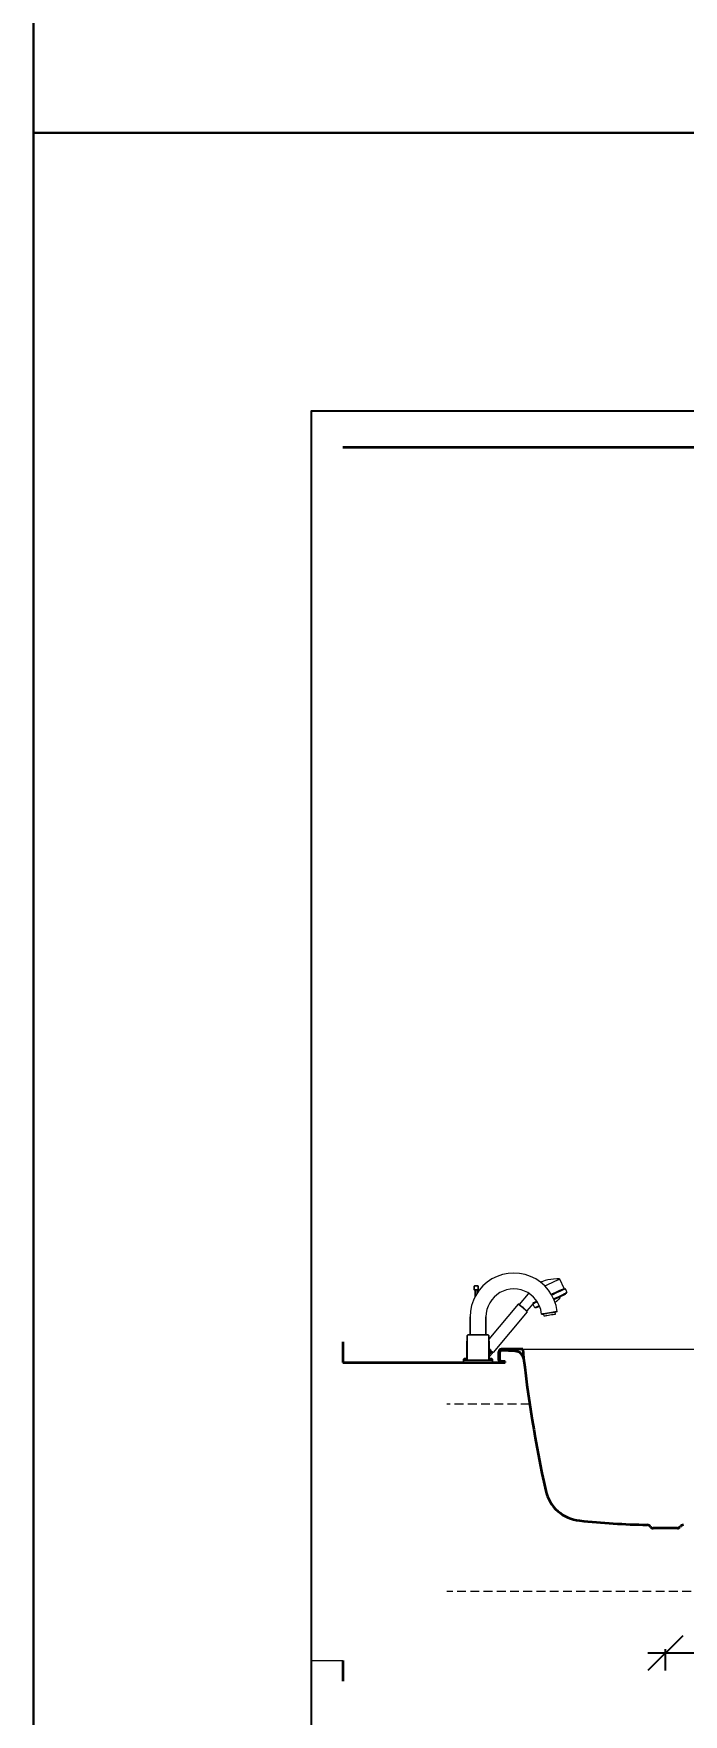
# Model space of a CAD drawing. Header units: millimetres. Extents: x -6165 to 15297, y -629 to 15029.
# Drawn here: x 11300 to 11767, y 4846 to 6055 of the extents above; entities that cross this region are included whole.
import ezdxf

# ---------------------------------------------------------------- set-up
doc = ezdxf.new("R2010")
doc.units = ezdxf.units.MM
doc.linetypes.add('ČÁRKOVANÁ2', pattern=[9.525, 6.35, -3.175])
for name, color, linetype, lineweight in [('3', 7, 'ČÁRKOVANÁ2', 0), ('dim', 4, 'Continuous', 0), ('equipments', 137, 'Continuous', 13), ('section', 5, 'Continuous', 35), ('windows', 4, 'Continuous', 13)]:
    doc.layers.add(name, color=color, linetype=linetype, lineweight=lineweight)
doc.styles.add('ARIAL', font='arial.ttf')
doc.dimstyles.new('25', dxfattribs={"dimtxt": 25, "dimasz": 25, "dimexe": 12.5, "dimexo": 25, "dimgap": 6.25, "dimtad": 1, "dimdec": 0, "dimdsep": 46, "dimlunit": 6, "dimtxsty": 'ARIAL', "dimblk": 'OBLIQUE', "dimcen": 25, "dimdle": 12.5, "dimclrd": 256, "dimclre": 256, "dimclrt": 2, "dimadec": 0, "dimazin": 0, "dimtfac": 1, "dimtdec": 0, "dimtmove": 0, "dimatfit": 1, "dimldrblk": 'DOTSMALL', "dimfxl": 1, "dimtvp": 1, "dimtolj": 1, "dimtzin": 0, "dimarcsym": 0})

# ---------------------------------------------------------------- blocks, each defined once
blk = doc.blocks.new('A$C1D1D38C3')
at = {"layer": 'equipments'}
for p, q in [((-138.5, 200.9), (-126.2, 207)), ((-126.2, 207), (-113.2, 211.4)), ((-113.2, 211.4), (-99.7, 214.1)), ((-99.7, 214.1), (-86, 215)), ((-86, 215), (-72.3, 214.1)), ((-72.3, 214.1), (-58.8, 211.4)), ((-58.8, 211.4), (-45.8, 207)), ((-45.8, 207), (-33.5, 200.9)), ((-213.2, 169.8), (-209.8, 177)), ((-213.2, 169.8), (-209.8, 177)), ((-213.2, 169.8), (-211.7, 167.9)), ((-213.2, 169.8), (-211.8, 168)), ((-213.2, 169.8), (-211.7, 167.9)), ((-213.2, 169.8), (-211.8, 168)), ((-212.2, 167.1), (-211.8, 168)), ((-212.2, 167.1), (-211.8, 168)), ((-212.2, 167.1), (-210.8, 166.5)), ((-212.2, 167.1), (-211.7, 165.8)), ((-212.2, 167.1), (-210.8, 166.5)), ((-211.7, 165.8), (-210.4, 165.2)), ((-210.8, 166.5), (-207.1, 164.8)), ((-210.4, 165.2), (-206.7, 163.5)), ((-209.9, 165), (-209.4, 163.6)), ((-209.8, 177), (-208, 176.2)), ((-209.8, 177), (-208, 176.2)), ((-209.8, 177), (-208, 176.2)), ((-209.4, 163.6), (-208.1, 163)), ((-208.1, 163), (-204.8, 161.5)), ((-208, 176.2), (-206.6, 176.7)), ((-208, 176.2), (-206.6, 175.6)), ((-207.1, 178), (-196.6, 200.7)), ((-207.1, 178), (-206.6, 176.7)), ((-207.1, 178), (-205.8, 177.4)), ((-207.1, 164.8), (-201, 161.9)), ((-206.7, 163.5), (-200.7, 160.7)), ((-206.6, 176.7), (-205.3, 176)), ((-206.6, 175.6), (-202.9, 173.8)), ((-205.8, 177.4), (-202, 175.6)), ((-205.3, 176), (-201.7, 174.4)), ((-202.9, 173.8), (-196.7, 171)), ((-202, 175.6), (-195.9, 172.8)), ((-201.7, 174.4), (-195.7, 171.6)), ((-201, 161.9), (-193.1, 158.2)), ((-196.7, 171), (-188.8, 167.3)), ((-196.6, 200.7), (-195.2, 201.2)), ((-196.6, 200.7), (-195.2, 200)), ((-195.9, 172.8), (-188, 169.1)), ((-195.7, 171.6), (-188, 168)), ((-195.2, 201.2), (-189.2, 201.1)), ((-195.2, 200), (-191.5, 198.3)), ((-191.5, 198.3), (-185.3, 195.4)), ((-189.2, 201.1), (-181.1, 200.6)), ((-188.8, 167.3), (-179.7, 163)), ((-188, 169.1), (-178.8, 164.8)), ((-188, 168), (-179.1, 163.8)), ((-185.3, 195.4), (-177.4, 191.8)), ((-183, 150.2), (-176.9, 162.5)), ((-181.1, 200.6), (-174.8, 199.9)), ((-179.7, 163), (-177.2, 161.9)), ((-179.1, 163.8), (-176.7, 162.7)), ((-178.8, 164.8), (-176.2, 163.6)), ((-177.4, 191.8), (-168.3, 187.5)), ((-176.9, 162.5), (-169.2, 173.9)), ((-174.8, 199.9), (-167.7, 198.8)), ((-169.2, 173.9), (-160.2, 184.2)), ((-168.3, 187.5), (-160.5, 183.9)), ((-167.7, 198.8), (-161.3, 196.9)), ((-161.3, 196.9), (-153.4, 193.8)), ((-160.2, 184.2), (-149.9, 193.2)), ((-153.4, 193.8), (-150.9, 192.4)), ((-149.9, 193.2), (-138.5, 200.9)), ((-133.3, 157.3), (-126.7, 163.1)), ((-126.7, 163.1), (-119.5, 168)), ((-122.3, 166.1), (-121.8, 165.8)), ((-121.8, 165.8), (-120.4, 165.2)), ((-121.2, 166.8), (-120.9, 166.5)), ((-120.9, 166.5), (-120.5, 165.3)), ((-120.5, 165.3), (-99, 139.7)), ((-119.5, 168), (-111.6, 171.9)), ((-111.6, 171.9), (-103.3, 174.7)), ((-103.3, 174.7), (-94.7, 176.4)), ((-94.7, 176.4), (-86, 177)), ((-86, 177), (-77.3, 176.4)), ((-77.3, 176.4), (-68.7, 174.7)), ((-68.7, 174.7), (-60.4, 171.9)), ((-60.4, 171.9), (-52.5, 168)), ((-52.5, 168), (-45.3, 163.1)), ((-45.3, 163.1), (-38.7, 157.3)), ((-33.5, 200.9), (-22.1, 193.2)), ((-22.1, 193.2), (-11.8, 184.2)), ((-11.8, 184.2), (-2.8, 173.9)), ((-2.8, 173.9), (6.9, 158.5)), ((-0.6, 183.8), (-0.1, 184.3)), ((-0.6, 174.8), (-0.6, 183.8)), ((-0.6, 183.8), (-0.6, 174.8)), ((-0.6, 183.8), (-0.4, 183.8)), ((-0.6, 174.8), (-0.1, 174.3)), ((-0.6, 174.8), (-0.4, 174.8)), ((-0.4, 183.8), (0.1, 183.8)), ((-0.4, 174.8), (0.1, 174.8)), ((-0.1, 184.3), (0.1, 184.3)), ((-0.1, 174.3), (0.1, 174.3)), ((0.1, 184.3), (0.5, 184.3)), ((0.1, 183.8), (0.9, 183.8)), ((0.1, 174.8), (0.9, 174.8)), ((0.1, 174.3), (0.5, 174.3)), ((0.5, 184.3), (1.2, 184.3)), ((0.5, 174.3), (1.2, 174.3)), ((0.9, 183.8), (1.9, 183.8)), ((0.9, 174.8), (1.9, 174.8)), ((1.2, 184.3), (2.2, 184.3)), ((1.2, 174.3), (2.2, 174.3)), ((1.2, 174.3), (1.9, 174.3)), ((1.9, 183.8), (3.1, 183.8)), ((1.9, 174.8), (3.1, 174.8)), ((1.9, 167), (1.9, 174.3)), ((1.9, 174.3), (1.9, 167)), ((1.9, 174.3), (2, 174.3)), ((2, 174.3), (2.2, 174.3)), ((2.2, 184.3), (3.2, 184.3)), ((2.2, 174.3), (2.6, 174.3)), ((2.2, 174.3), (3.2, 174.3)), ((2.6, 174.3), (3.2, 174.3)), ((3.1, 183.8), (4.4, 183.8)), ((3.1, 174.8), (4.4, 174.8)), ((3.2, 184.3), (4.4, 184.3)), ((3.2, 174.3), (3.8, 174.3)), ((3.2, 174.3), (4.4, 174.3)), ((3.8, 174.3), (4.4, 174.3)), ((4.4, 184.3), (5.6, 184.3)), ((4.4, 183.8), (5.7, 183.8)), ((4.4, 174.8), (5.7, 174.8)), ((4.4, 174.3), (5, 174.3)), ((4.4, 174.3), (5.6, 174.3)), ((5, 174.3), (5.6, 174.3)), ((5.6, 184.3), (6.6, 184.3)), ((5.6, 174.3), (6.2, 174.3)), ((5.6, 174.3), (6.6, 174.3)), ((5.7, 183.8), (6.9, 183.8)), ((5.7, 174.8), (6.9, 174.8)), ((6.2, 174.3), (6.6, 174.3)), ((6.6, 184.3), (7.6, 184.3)), ((6.6, 174.3), (6.8, 174.3)), ((6.6, 174.3), (7.6, 174.3)), ((6.8, 174.3), (6.9, 174.3)), ((6.9, 183.8), (7.9, 183.8)), ((6.9, 174.8), (7.9, 174.8)), ((6.9, 158.5), (6.9, 174.3)), ((6.9, 174.3), (6.9, 158.5)), ((6.9, 174.3), (7.6, 174.3)), ((7.6, 184.3), (8.3, 184.3)), ((7.6, 174.3), (8.3, 174.3)), ((7.9, 183.8), (8.7, 183.8)), ((7.9, 174.8), (8.7, 174.8)), ((8.3, 184.3), (8.7, 184.3)), ((8.3, 174.3), (8.7, 174.3)), ((8.7, 184.3), (8.9, 184.3)), ((8.7, 183.8), (9.2, 183.8)), ((8.7, 174.8), (9.2, 174.8)), ((8.7, 174.3), (8.9, 174.3)), ((8.9, 184.3), (9.4, 183.8)), ((8.9, 174.3), (9.4, 174.8)), ((9.2, 183.8), (9.4, 183.8)), ((9.2, 174.8), (9.4, 174.8)), ((9.4, 174.8), (9.4, 183.8)), ((9.4, 183.8), (9.4, 174.8)), ((-204.8, 161.5), (-199.3, 158.9)), ((-200.7, 160.7), (-193, 157.1)), ((-199.3, 158.9), (-192.1, 155.6)), ((-199.3, 158.9), (-197.6, 158.1)), ((-197.6, 158.1), (-196.7, 155.5)), ((-197, 157.8), (-196.8, 157.8)), ((-197, 157.8), (-195.7, 157.2)), ((-196.8, 157.8), (-195.7, 157.2)), ((-196.7, 155.5), (-193.9, 152)), ((-195.1, 158.1), (-192.1, 156.7)), ((-193.9, 156.4), (-190.9, 155)), ((-193.9, 156.4), (-190.9, 155)), ((-193.9, 156.4), (-192.1, 155.6)), ((-193.9, 152), (-189.3, 147.6)), ((-193.1, 158.2), (-183.9, 153.9)), ((-193, 157.1), (-184.2, 153)), ((-193, 157.1), (-187.6, 154.5)), ((-192.1, 156.7), (-187.6, 154.5)), ((-192.1, 155.6), (-183.9, 151.7)), ((-190.9, 155), (-186.3, 152.9)), ((-190.3, 122.9), (-187.4, 137.2)), ((-190.3, 122.9), (-189.6, 122.7)), ((-190.3, 122.9), (-189.5, 121.7)), ((-189.6, 122.7), (-187.8, 122.4)), ((-189.5, 121.7), (-188.9, 121.6)), ((-189.3, 147.6), (-185, 144.4)), ((-188.9, 121.6), (-187.1, 121.3)), ((-187.8, 122.4), (-184.8, 121.9)), ((-187.4, 137.2), (-183, 150.2)), ((-187.1, 121.3), (-184.3, 120.8)), ((-187.1, 121.3), (-185.5, 121)), ((-186.3, 152.9), (-182.6, 151.1)), ((-184.8, 121.9), (-180.9, 121.2)), ((-184.2, 153), (-182.1, 152)), ((-183.9, 153.9), (-181.7, 152.9)), ((-183.9, 151.7), (-182.6, 151.1)), ((-180.9, 121.2), (-176.4, 120.4)), ((-152.9, 116.3), (-150.7, 127.3)), ((-150.7, 127.3), (-147.9, 135.6)), ((-148.1, 135), (-145.2, 133.7)), ((-147.9, 135.6), (-144, 143.5)), ((-147.7, 136), (-142.4, 133.5)), ((-147.3, 136.9), (-141.1, 134)), ((-146.7, 135.5), (-143.9, 134.2)), ((-146.7, 135.5), (-142.4, 133.5)), ((-145.2, 133.7), (-141.8, 132.1)), ((-144, 143.5), (-139.1, 150.7)), ((-143.9, 134.2), (-140.5, 132.6)), ((-142.5, 145.7), (-136.9, 143.1)), ((-142.4, 133.5), (-138.8, 131.8)), ((-141.9, 146.5), (-137.3, 144.3)), ((-141.9, 146.5), (-137.3, 144.3)), ((-141.8, 132.1), (-140.5, 131.5)), ((-141.4, 147.3), (-136.1, 144.9)), ((-141.1, 134), (-137.4, 132.3)), ((-140.5, 132.6), (-139.2, 132)), ((-140.5, 131.5), (-139.2, 132)), ((-139.1, 150.7), (-133.3, 157.3)), ((-138.8, 131.8), (-137.4, 131.2)), ((-137.4, 132.3), (-136.1, 131.6)), ((-137.4, 131.2), (-136.1, 131.6)), ((-137.3, 144.3), (-133.7, 142.7)), ((-136.9, 143.1), (-133.2, 141.3)), ((-136.1, 144.9), (-132.4, 143.1)), ((-136.1, 131.6), (-131.8, 140.7)), ((-133.7, 142.7), (-132.3, 142)), ((-133.2, 141.3), (-131.8, 140.7)), ((-132.4, 143.1), (-131.8, 142.9)), ((-132.3, 142), (-117.4, 124.3)), ((-132.3, 142), (-132.3, 142)), ((-132.3, 142), (-131.8, 140.7)), ((-118.3, 122.2), (-118.1, 123.6)), ((-118.3, 122.2), (-117.9, 122.5)), ((-118.3, 122.2), (-36, 24.2)), ((-118.3, 122.2), (-36, 24.2)), ((-118.1, 123.6), (-117.7, 124)), ((-117.9, 122.5), (-116.8, 123.4)), ((-117.7, 124), (-116.8, 124.7)), ((-117.7, 124), (-117, 124.6)), ((-117.4, 124.3), (-117.1, 124.5)), ((-117.1, 124.5), (-117, 124.6)), ((-116.8, 124.7), (-115.2, 126.1)), ((-116.8, 123.4), (-115.1, 124.9)), ((-115.2, 126.1), (-113.2, 127.8)), ((-115.1, 124.9), (-112.9, 126.7)), ((-113.2, 127.8), (-110.8, 129.8)), ((-112.9, 126.7), (-110.3, 128.9)), ((-110.8, 129.8), (-108.2, 132)), ((-110.6, 130), (-108.2, 132)), ((-110.5, 130), (-108.2, 132)), ((-110.3, 128.9), (-107.5, 131.2)), ((-108.2, 132), (-105.6, 134.2)), ((-108.2, 132), (-105.8, 134)), ((-107.5, 131.2), (-104.8, 133.5)), ((-105.6, 134.2), (-103.2, 136.2)), ((-105.2, 134.5), (-103.6, 135.8)), ((-104.8, 133.5), (-102.2, 135.7)), ((-103.6, 135.8), (-101.8, 137.3)), ((-103.2, 136.2), (-101.1, 137.9)), ((-102.2, 135.7), (-99.9, 137.6)), ((-101.1, 137.9), (-99.5, 139.3)), ((-99.9, 137.6), (-98.3, 139)), ((-99.5, 139.3), (-98.6, 140)), ((-99.2, 139.5), (-99, 139.7)), ((-98.6, 140), (-98.2, 140.3)), ((-98.3, 139), (-97.2, 139.9)), ((-98.2, 140.3), (-96.8, 140.2)), ((-97.2, 139.9), (-96.8, 140.2)), ((-96.8, 140.2), (-26, 55.8)), ((-38.7, 157.3), (-32.9, 150.7)), ((-32.9, 150.7), (-28, 143.5)), ((-28, 143.5), (-24.1, 135.6)), ((-24.1, 135.6), (-21.3, 127.3)), ((-21.3, 127.3), (-19.6, 118.7)), ((6.8, 158.6), (11, 150.2)), ((11, 150.2), (15.4, 137.2)), ((15.4, 137.2), (18.1, 123.7)), ((18.1, 123.7), (19, 110)), ((-186.4, 116.1), (-185.5, 121)), ((-186.4, 116.1), (-185.9, 116)), ((-185.9, 116), (-184.5, 115.7)), ((-185.2, 120.9), (-185.1, 120.9)), ((-185.2, 120.9), (-184.9, 120.9)), ((-185.1, 120.9), (-184.9, 120.9)), ((-184.5, 115.7), (-182.4, 115.4)), ((-184.3, 120.8), (-180.6, 120.1)), ((-182.8, 120.5), (-181.5, 120.3)), ((-182.8, 120.5), (-180.6, 120.1)), ((-182.4, 115.4), (-179.5, 114.9)), ((-181.5, 120.3), (-178.6, 119.8)), ((-180.6, 120.1), (-176.3, 119.4)), ((-179.5, 114.9), (-176.2, 114.3)), ((-178.6, 119.8), (-175.3, 119.2)), ((-176.4, 120.4), (-171.6, 119.6)), ((-176.3, 119.4), (-171.8, 118.6)), ((-176.2, 114.3), (-172.6, 113.6)), ((-175.3, 119.2), (-171.8, 118.6)), ((-172.6, 113.6), (-169.1, 113)), ((-171.8, 118.6), (-167.2, 117.8)), ((-171.6, 119.6), (-166.8, 118.7)), ((-169.1, 113), (-165.7, 112.4)), ((-167.2, 117.8), (-162.9, 117)), ((-166.8, 118.7), (-162.2, 117.9)), ((-166.3, 117.6), (-164.9, 117.4)), ((-165.7, 112.4), (-162.9, 111.9)), ((-164.9, 117.4), (-163.4, 117.1)), ((-162.9, 117), (-159.2, 116.4)), ((-162.9, 111.9), (-160.7, 111.5)), ((-162.2, 117.9), (-158.4, 117.2)), ((-160.7, 111.5), (-159.3, 111.3)), ((-159.3, 111.3), (-158.8, 111.2)), ((-159.2, 116.4), (-156.4, 115.9)), ((-158.8, 116.3), (-158.5, 116.2)), ((-158.8, 116.3), (-158.3, 116.2)), ((-158.8, 111.2), (-158, 116.1)), ((-158.5, 116.2), (-158.3, 116.2)), ((-158.4, 117.2), (-155.3, 116.7)), ((-158, 116.1), (-156.4, 115.9)), ((-156.4, 115.9), (-154.6, 115.5)), ((-155.3, 116.7), (-153.6, 116.4)), ((-154.6, 115.5), (-154, 115.4)), ((-154, 115.4), (-152.9, 116.3)), ((-153.6, 116.4), (-152.9, 116.3)), ((-19.6, 118.7), (-19, 110)), ((-19, 66.5), (-19, 110)), ((-19, 110), (-19, 66.5)), ((19, 110), (19, 66.5)), ((19, 66.5), (19, 110)), ((-27, 51), (-26.1, 52)), ((-27, 51), (-27, 31)), ((-27, 51), (-26, 51)), ((-27, 31), (-27, 51)), ((-26.1, 52), (-26, 52)), ((-26, 65), (-25.5, 66)), ((-26, 6), (-26, 65)), ((-26, 65), (-26, 6)), ((-25.5, 66), (-24.5, 66.5)), ((-25.5, 66), (-24.6, 66)), ((-24.6, 66), (-22.1, 66)), ((-24.5, 66.5), (-23.7, 66.5)), ((-23.7, 66.5), (-21.3, 66.5)), ((-22.1, 66), (-18.1, 66)), ((-21.3, 66.5), (-17.3, 66.5)), ((-18.1, 66), (-12.7, 66)), ((-17.3, 66.5), (-12.2, 66.5)), ((-12.7, 66), (-6.6, 66)), ((-12.2, 66.5), (-6.4, 66.5)), ((-6.6, 66), (0, 66)), ((-6.4, 66.5), (0, 66.5)), ((0, 66.5), (6.4, 66.5)), ((0, 66), (6.6, 66)), ((6.4, 66.5), (12.2, 66.5)), ((6.6, 66), (12.7, 66)), ((12.2, 66.5), (17.3, 66.5)), ((12.7, 66), (18.1, 66)), ((17.3, 66.5), (21.3, 66.5)), ((18.1, 66), (22.1, 66)), ((21.3, 66.5), (23.7, 66.5)), ((22.1, 66), (24.6, 66)), ((23.7, 66.5), (24.5, 66.5)), ((24.5, 66.5), (25.5, 66)), ((24.6, 66), (25.5, 66)), ((25.5, 66), (26, 65)), ((26, 6), (26, 65)), ((26, 65), (26, 6)), ((26, 52), (26.1, 52)), ((26, 51), (27, 51)), ((26.1, 52), (27, 51)), ((27, 7), (27, 51)), ((27, 51), (27, 7)), ((-36, 24.2), (-35.6, 24.5)), ((-36, 24.2), (-34.6, 24.1)), ((-35.6, 24.5), (-34.5, 25.4)), ((-35, 8), (-33, 10)), ((-35, 8), (-35, 0)), ((-35, 8), (-33.7, 8)), ((-35, 0), (-35, 8)), ((-35, 5), (-34, 6)), ((-35, 5), (-35, 0)), ((-35, 5), (-33.8, 5)), ((-35, 0), (-35, 5)), ((-35, 0), (-33.8, 0)), ((-34.8, 22.7), (-34.6, 24.1)), ((-34.8, 22.7), (-34.4, 23.1)), ((-34.8, 22.7), (-27, 13.5)), ((-34.8, 22.7), (-27, 13.5)), ((-34.5, 25.4), (-32.8, 26.8)), ((-34.4, 23.1), (-33.3, 24)), ((-34, 6), (-32.7, 6)), ((-33.8, 5), (-30.3, 5)), ((-33.8, 0), (-30.3, 0)), ((-33.7, 8), (-30.3, 8)), ((-33.7, 0), (-30.3, 0)), ((-33.3, 24), (-31.6, 25.4)), ((-33, 10), (-31.8, 10)), ((-32.8, 26.8), (-30.6, 28.7)), ((-32.7, 6), (-29.4, 6)), ((-31.8, 10), (-28.6, 10)), ((-31.6, 25.4), (-30, 26.7)), ((-30.6, 28.7), (-30, 29.2)), ((-30.3, 8), (-27, 8)), ((-30.3, 5), (-24.7, 5)), ((-30.3, 0), (-24.7, 0)), ((-30, 30.6), (-30, 31)), ((-30, 31), (-27, 31)), ((-30, 31), (-30, 30.6)), ((-30, 29.5), (-30, 30.6)), ((-30, 30.6), (-30, 29.5)), ((-30, 27.9), (-30, 29.5)), ((-30, 29.5), (-30, 27.9)), ((-30, 26), (-30, 27.9)), ((-30, 27.9), (-30, 26)), ((-30, 24.1), (-30, 26)), ((-30, 26), (-30, 24.1)), ((-30, 24.1), (-30, 22.5)), ((-30, 22.5), (-30, 24.1)), ((-30, 21.4), (-30, 22.5)), ((-30, 22.5), (-30, 21.4)), ((-30, 21), (-30, 21.4)), ((-30, 21), (-27, 21)), ((-29.4, 6), (-24, 6)), ((-28.6, 10), (-27, 10)), ((-27.8, 31), (-27, 31.7)), ((-27, 7), (-27, 21)), ((-27, 21), (-27, 7)), ((-27, 7), (-26.1, 6)), ((-27, 7), (-26, 7)), ((-26.1, 6), (-25.2, 6)), ((-26, 6), (-25.1, 6)), ((-24.7, 5), (-17.4, 5)), ((-24.7, 0), (-17.4, 0)), ((-24.7, 0), (-17.4, 0)), ((-24, 6), (-16.9, 6)), ((-17.4, 5), (-9.1, 5)), ((-17.4, 0), (-9.1, 0)), ((-17.4, 0), (-9, 0)), ((-16.9, 6), (-8.8, 6)), ((-9.1, 5), (0, 5)), ((-9.1, 0), (-9, 0)), ((-9.1, 0), (0, 0)), ((-9, 0), (0, 0)), ((-8.8, 6), (0, 6)), ((-8.8, 6), (-6.8, 6)), ((-8.8, 6), (-6.7, 6)), ((-6.8, 6), (0, 6)), ((-6.7, 6), (0, 6)), ((0, 6), (8.8, 6)), ((0, 5), (9.1, 5)), ((0, 0), (9.1, 0)), ((8.8, 6), (16.9, 6)), ((9.1, 5), (17.4, 5)), ((9.1, 0), (17.4, 0)), ((9.1, 0), (17.4, 0)), ((16.9, 6), (24, 6)), ((16.9, 6), (20, 6)), ((16.9, 6), (18.4, 6)), ((16.9, 6), (18.4, 6)), ((16.9, 6), (19.2, 6)), ((17.4, 5), (24.7, 5)), ((17.4, 0), (24.7, 0)), ((17.4, 0), (24.7, 0)), ((18.4, 6), (22.5, 6)), ((18.4, 6), (22.5, 6)), ((19.2, 6), (21.3, 6)), ((20, 6), (22.2, 6)), ((21.3, 6), (22.1, 6)), ((22.2, 6), (22.5, 6)), ((22.5, 6), (25.1, 6)), ((24, 6), (29.4, 6)), ((24.7, 5), (30.3, 5)), ((24.7, 0), (30.3, 0)), ((24.7, 0), (30.3, 0)), ((25.1, 6), (25.2, 6)), ((26, 7), (27, 7)), ((26.1, 6), (27, 7)), ((27, 10), (28.6, 10)), ((27, 8), (30.3, 8)), ((28.6, 10), (31.8, 10)), ((29.4, 6), (32.7, 6)), ((30.3, 8), (33.7, 8)), ((30.3, 5), (33.8, 5)), ((30.3, 0), (33.7, 0)), ((30.3, 0), (33.8, 0)), ((31.8, 10), (33, 10)), ((32.7, 6), (34, 6)), ((33, 10), (35, 8)), ((33.7, 8), (35, 8)), ((33.8, 5), (35, 5)), ((33.8, 0), (35, 0)), ((34, 6), (35, 5)), ((35, 5), (35, 8)), ((35, 8), (35, 5)), ((35, 0), (35, 5)), ((35, 5), (35, 0))]:
    blk.add_line(p, q, dxfattribs=at)
blk = doc.blocks.new('_Oblique')
at = {"color": 0, "linetype": 'ByBlock', "lineweight": -2}
blk.add_line((-0.5, -0.5), (0.5, 0.5), dxfattribs=at)
blk = doc.blocks.new('*D57')
at = {"layer": 'Defpoints', "color": 0, "transparency": 16777216}
for p in [(11754.5, 4980), (11919.1, 4979.4), (11754.5, 4890)]:
    blk.add_point(p, dxfattribs=at)
at = {"layer": 'dim', "lineweight": -2, "transparency": 16777216}
for p, q in [((11931.6, 4890), (11742, 4890)), ((11754.5, 4893), (11754.5, 4877.5)), ((11919.1, 4893), (11919.1, 4877.5))]:
    blk.add_line(p, q, dxfattribs=at)
at = {"layer": 'dim', "lineweight": -2, "transparency": 16777216, "xscale": 25, "yscale": 25, "zscale": 25, "rotation": 180}
blk.add_blockref('_Oblique', (11754.5, 4890), dxfattribs=at)
at = {"layer": 'dim', "lineweight": -2, "transparency": 16777216, "xscale": 25, "yscale": 25, "zscale": 25}
blk.add_blockref('_Oblique', (11919.1, 4890), dxfattribs=at)
at = {"layer": 'dim', "color": 2, "transparency": 16777216, "insert": (11836.8, 4909.1), "char_height": 25, "attachment_point": 5, "style": 'ARIAL'}
blk.add_mtext('\\A1;165', dxfattribs=at)
blk = doc.blocks.new('_DotSmall')
at = {"color": 0, "linetype": 'ByBlock', "const_width": 0.5}
blk.add_lwpolyline([(-0.0625, 0, 1), (0.0625, 0, 1)], format="xyb", close=True, dxfattribs=at)

msp = doc.modelspace()

# ---------------------------------------------------------------- linework, layer by layer
at = {"color": 250, "lineweight": 30}
for points in [[(13300, 7784.012), (13300, 5984.012), (11300, 5984.012), (11300, 7784.012)], [(13300, 3804.509), (11300, 3804.509), (11300, 5984.012), (13300, 5984.012)]]:
    msp.add_lwpolyline(points, close=True, dxfattribs=at)
at = {"color": 0}
msp.add_lwpolyline([(13100, 4004.509), (11500, 4004.509), (11500, 5784.012), (13100, 5784.012)], close=True, dxfattribs=at)
at = {"layer": '3', "color": 0}
for p, q in [((11656.905, 5069.22), (11597.302, 5069.22)), ((12944.561, 4934.494), (11597.302, 4934.494))]:
    msp.add_line(p, q, dxfattribs=at)
at = {"layer": 'equipments', "color": 0}
msp.add_line((11651.876, 5108.74), (11857.088, 5108.74), dxfattribs=at)
at = {"layer": 'section', "color": 0, "linetype": 'Continuous'}
for p, q in [((11522.454, 5757.819), (12637.685, 5757.819)), ((11522.454, 5114.129), (11522.454, 5099.159)), ((11634.726, 5100.956), (11634.726, 5106.944)), ((11635.534, 5100.956), (11635.534, 5106.944)), ((11651.876, 5108.74), (11636.522, 5108.74)), ((11646.403, 5107.386), (11636.577, 5107.93)), ((11612.272, 5099.159), (11639.217, 5099.159)), ((11639.217, 5099.967), (11636.522, 5099.967)), ((11639.217, 5099.159), (11636.522, 5099.159)), ((11639.217, 5099.159), (11639.217, 5099.967)), ((11763.221, 4980.001), (11745.743, 4980.001))]:
    msp.add_line(p, q, dxfattribs=at)
at = {"layer": 'section', "linetype": 'Continuous'}
msp.add_line((11522.454, 4884.782), (11522.454, 4869.812), dxfattribs=at)
at = {"layer": 'section'}
msp.add_lwpolyline([(11597.918, 5757.819), (11597.918, 5757.819)], dxfattribs=at)
at = {"layer": 'section', "color": 0, "linetype": 'Continuous'}
msp.add_lwpolyline([(11522.454, 5099.159), (11612.272, 5099.159)], dxfattribs=at)
for centre, radius, start, end in [((11636.522, 5106.944), 1.796, 86.827415, 180), ((11636.522, 5106.944), 0.988, 86.827698, 180), ((11646.034, 5100.719), 6.676, 6.446884, 86.831863), ((12545.962, 5202.427), 898.981, 185.981932, 192.559052), ((11636.522, 5100.956), 1.796, 180, 270), ((11636.522, 5100.956), 0.988, 180, 270), ((11695.581, 5012.983), 27.754, 192.559784, 264.088226), ((11754.482, 5581.777), 599.59, 264.087891, 268.756073), ((11741.403, 4979.425), 2.904, 33.581284, 88.753883), ((11745.743, 4982.307), 2.305, 213.585297, 270), ((11763.221, 4982.307), 2.305, 270, 326.414734), ((11767.562, 4979.425), 2.904, 91.246117, 146.418724)]:
    msp.add_arc(centre, radius, start, end, dxfattribs=at)
at = {"layer": 'windows'}
msp.add_line((11500, 4884.782), (11522.454, 4884.782), dxfattribs=at)

# ---------------------------------------------------------------- block references
at = {"layer": 'equipments', "color": 0, "xscale": -0.2993908037308725, "yscale": 0.2993908037308725, "zscale": 0.2993908037308725}
msp.add_blockref('A$C1D1D38C3', (11619.756, 5099.159), dxfattribs=at)

# ---------------------------------------------------------------- dimensions: what is measured, and where the dimension line sits
at = {"layer": 'dim', "color": 0}
dim = msp.add_linear_dim(base=(11754.482, 4890.046), p1=(11919.147, 4979.403), p2=(11754.482, 4980.001), dimstyle='25', override={"dimfxl": 3, "dimfxlon": 1}, dxfattribs=at)
dim.commit()
dim.dimension.update_dxf_attribs({"geometry": '*D57', "text_midpoint": (11836.815, 4909.06)})

doc.saveas('drawing.dxf')
